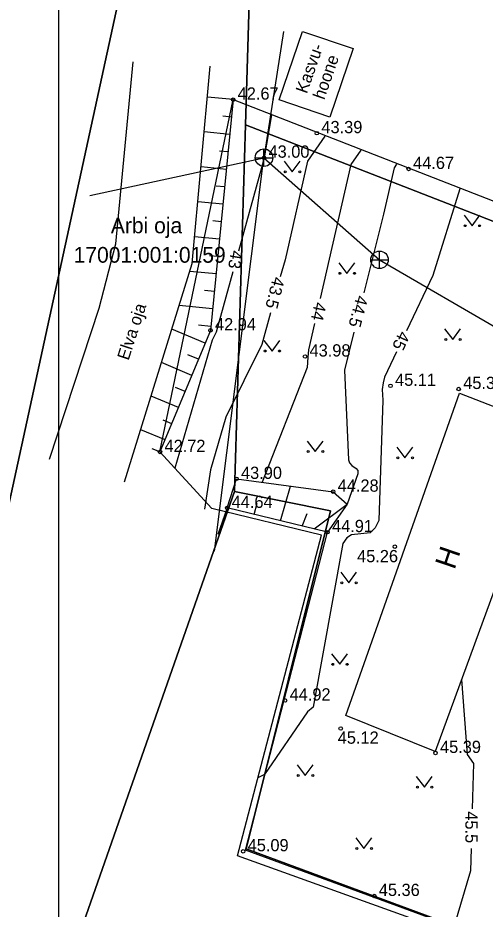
# Model space of a CAD drawing. Extents: x 642013 to 642259, y 6456423 to 6456795.
# Drawn here: x 642109.7 to 642136.4, y 6456610.4 to 6456661.4 of the extents above; entities that cross this region are included whole.
import ezdxf

# ---------------------------------------------------------------- set-up
doc = ezdxf.new("R2010")
doc.units = 0
for name, color, linetype in [('AED', 7, 'Continuous'), ('HALJASTUS', 7, 'Continuous'), ('HOONE', 7, 'Continuous'), ('HORISONTAAL-EH2000', 7, 'Continuous'), ('KKAEV', 7, 'Continuous'), ('KORGUS-EH2000', 7, 'Continuous'), ('KTRASS', 7, 'Continuous'), ('MOOTPIIR', 7, 'Continuous'), ('PIIR', 7, 'Continuous'), ('RAJATIS', 7, 'Continuous'), ('RELJEEF', 7, 'Continuous'), ('VEEKOGU', 7, 'Continuous'), ('VORMISTUS', 7, 'Continuous')]:
    doc.layers.add(name, color=color, linetype=linetype)

msp = doc.modelspace()

# ---------------------------------------------------------------- linework, layer by layer
at = {"layer": 'AED'}
msp.add_lwpolyline([(642165.505, 6456596.778), (642165.951, 6456597.865), (642122.711, 6456613.754), (642127.397, 6456631.945), (642121.652, 6456633.331), (642121.113, 6456631.804)], dxfattribs=at)
at = {"layer": 'HALJASTUS'}
for p, q in [((642124.919, 6456653.157), (642125.382, 6456652.55)), ((642125.382, 6456652.55), (642125.828, 6456653.157)), ((642135.21, 6456650.078), (642135.673, 6456649.471)), ((642135.673, 6456649.471), (642136.119, 6456650.078)), ((642128.047, 6456647.352), (642128.51, 6456646.746)), ((642128.51, 6456646.746), (642128.956, 6456647.352)), ((642134.1, 6456643.567), (642134.564, 6456642.96)), ((642134.564, 6456642.96), (642135.009, 6456643.567)), ((642123.759, 6456642.911), (642124.222, 6456642.304)), ((642124.222, 6456642.304), (642124.668, 6456642.911)), ((642126.23, 6456637.156), (642126.694, 6456636.55)), ((642126.694, 6456636.55), (642127.139, 6456637.156)), ((642131.363, 6456636.803), (642131.827, 6456636.196)), ((642131.827, 6456636.196), (642132.272, 6456636.803)), ((642128.149, 6456629.654), (642128.613, 6456629.047)), ((642128.613, 6456629.047), (642129.058, 6456629.654)), ((642127.63, 6456624.992), (642128.094, 6456624.385)), ((642128.094, 6456624.385), (642128.539, 6456624.992)), ((642125.663, 6456618.632), (642126.126, 6456618.025)), ((642126.126, 6456618.025), (642126.572, 6456618.632)), ((642132.475, 6456617.972), (642132.939, 6456617.365)), ((642132.939, 6456617.365), (642133.384, 6456617.972)), ((642129.016, 6456614.453), (642129.479, 6456613.846)), ((642129.479, 6456613.846), (642129.925, 6456614.453))]:
    msp.add_line(p, q, dxfattribs=at)
for centre in [(642124.981, 6456652.55), (642125.81, 6456652.55), (642135.272, 6456649.471), (642136.101, 6456649.471), (642128.109, 6456646.746), (642128.938, 6456646.746), (642134.163, 6456642.96), (642134.991, 6456642.96), (642123.821, 6456642.304), (642124.65, 6456642.304), (642126.293, 6456636.55), (642127.122, 6456636.55), (642131.426, 6456636.196), (642132.255, 6456636.196), (642128.212, 6456629.047), (642129.04, 6456629.047), (642127.693, 6456624.385), (642128.522, 6456624.385), (642125.725, 6456618.025), (642126.554, 6456618.025), (642132.537, 6456617.365), (642133.366, 6456617.365), (642129.078, 6456613.846), (642129.907, 6456613.846)]:
    msp.add_circle(centre, 0.055, dxfattribs=at)
at = {"layer": 'HOONE'}
msp.add_lwpolyline([(642134.956, 6456639.887), (642140.302, 6456637.806), (642133.554, 6456619.407), (642128.448, 6456621.454)], close=True, dxfattribs=at)
at = {"layer": 'HORISONTAAL-EH2000'}
for points in [[(642124.189, 6456655.803), (642123.77, 6456653.358), (642123.765, 6456653.336), (642122.302, 6456648.011)], [(642127.237, 6456654.587), (642126.25, 6456653.165), (642124.965, 6456647.523), (642124.696, 6456646.545)], [(642129.294, 6456653.784), (642128.731, 6456652.972), (642126.985, 6456645.306)], [(642131.352, 6456652.982), (642131.211, 6456652.779), (642130.609, 6456650.135), (642129.471, 6456645.622)], [(642134.962, 6456651.578), (642133.421, 6456646.632), (642131.921, 6456643.459)], [(642121.979, 6456646.833), (642121.033, 6456643.391), (642120.799, 6456642.92), (642118.666, 6456635.598)], [(642124.132, 6456644.489), (642123.633, 6456642.673), (642121.569, 6456638.519), (642120.694, 6456635.515), (642120.355, 6456633.254)], [(642126.658, 6456643.87), (642126.314, 6456642.362), (642126.261, 6456641.957), (642126.237, 6456641.368), (642123.651, 6456634.796)], [(642128.905, 6456643.374), (642128.361, 6456641.217), (642128.59, 6456636.086), (642128.656, 6456635.913), (642128.78, 6456635.763), (642129.039, 6456635.593), (642129.124, 6456635.479), (642129.14, 6456635.275), (642128.524, 6456633.541)], [(642131.348, 6456642.248), (642130.666, 6456640.805), (642130.578, 6456640.48), (642130.528, 6456640.109), (642130.556, 6456639.489), (642130.334, 6456632.604), (642130.126, 6456632.2), (642129.841, 6456631.898), (642128.778, 6456631.783), (642128.507, 6456631.616), (642128.277, 6456631.295), (642126.578, 6456621.943), (642126.257, 6456621.667), (642123.79, 6456618.081), (642123.416, 6456617.894)], [(642135.06, 6456623.513), (642135.395, 6456619.23), (642135.747, 6456618.721), (642135.678, 6456616.126)], [(642135.617, 6456613.847), (642135.583, 6456612.566), (642134.647, 6456609.437)]]:
    msp.add_lwpolyline(points, dxfattribs=at)
at = {"layer": 'KKAEV'}
for p, q in [((642123.76, 6456652.859), (642123.76, 6456653.859)), ((642123.26, 6456653.359), (642124.26, 6456653.359)), ((642130.374, 6456647.021), (642130.374, 6456648.021)), ((642129.874, 6456647.521), (642130.874, 6456647.521))]:
    msp.add_line(p, q, dxfattribs=at)
for centre in [(642123.76, 6456653.359), (642130.374, 6456647.521)]:
    msp.add_circle(centre, 0.5, dxfattribs=at)
at = {"layer": 'KORGUS-EH2000'}
for centre in [(642121.996, 6456656.681), (642126.788, 6456654.762), (642123.76, 6456653.359), (642132.035, 6456652.715), (642120.7, 6456643.483), (642126.108, 6456641.989), (642131.002, 6456640.312), (642134.903, 6456640.131), (642117.808, 6456636.529), (642122.187, 6456634.99), (642127.719, 6456634.258), (642121.652, 6456633.331), (642127.397, 6456631.945), (642131.25, 6456631.114), (642124.969, 6456622.316), (642128.15, 6456620.712), (642133.575, 6456619.315), (642122.568, 6456613.692), (642130.071, 6456611.135)]:
    msp.add_circle(centre, 0.1, dxfattribs=at)
at = {"layer": 'KTRASS'}
for p, q in [((642124.878, 6456660.573), (642123.76, 6456653.359)), ((642113.804, 6456651.203), (642123.76, 6456653.359)), ((642123.76, 6456653.359), (642130.374, 6456647.521)), ((642130.374, 6456647.521), (642152.74, 6456634.496))]:
    msp.add_line(p, q, dxfattribs=at)
msp.add_lwpolyline([(642120.923, 6456630.858), (642123.76, 6456653.359)], dxfattribs=at)
at = {"layer": 'MOOTPIIR'}
msp.add_lwpolyline([(642121.996, 6456656.681), (642184.257, 6456632.413), (642189.656, 6456630.325), (642190.183, 6456630.121), (642183.581, 6456613.201), (642181.749, 6456607.993), (642178.951, 6456601.963), (642175.809, 6456593.781), (642174.615, 6456594.17), (642170.121, 6456596.222), (642122.246, 6456613.429), (642127.056, 6456631.777), (642120.784, 6456633.298), (642117.808, 6456636.529)], close=True, dxfattribs=at)
at = {"layer": 'PIIR'}
for points in [[(642062.07, 6456453.68), (642058.44, 6456457.12), (642067.55, 6456490.44), (642077.86, 6456528.12), (642090.77, 6456575.32), (642087.32, 6456576.12), (642107.87, 6456627.66), (642115.99, 6456664.9), (642118.71, 6456663.58), (642120.23, 6456689.03), (642123.67, 6456687.65), (642122.71, 6456655.24), (642122.07, 6456634.26), (642101.63, 6456575.95), (642100.48, 6456572.65), (642084.62, 6456518.43), (642083.89, 6456515.9), (642072.82, 6456480.68), (642069.33, 6456481.85), (642063.51, 6456462.83)], [(642159.84, 6456673.12), (642190.9, 6456660.46), (642180, 6456632.94), (642122.71, 6456655.24), (642123.67, 6456687.65)], [(642096.64, 6456674.18), (642115.99, 6456664.9), (642107.87, 6456627.66), (642079.02, 6456631.41), (642078.69, 6456636.11), (642078.14, 6456642.67), (642090.53, 6456677.12)], [(642122.71, 6456655.24), (642180, 6456632.94), (642166.08, 6456597.86), (642142.38, 6456606.57), (642122.74, 6456613.84), (642127.57, 6456633.17), (642122.07, 6456634.26)], [(642166.08, 6456597.86), (642150.97, 6456561.18), (642126.23, 6456567.53), (642101.63, 6456575.95), (642122.07, 6456634.26), (642127.57, 6456633.17), (642122.74, 6456613.84), (642142.38, 6456606.57)]]:
    msp.add_lwpolyline(points, close=True, dxfattribs=at)
at = {"layer": 'RAJATIS'}
msp.add_lwpolyline([(642125.961, 6456660.573), (642128.856, 6456659.613), (642127.536, 6456655.682), (642124.638, 6456656.675)], close=True, dxfattribs=at)
at = {"layer": 'RELJEEF'}
for p, q in [((642121.652, 6456633.331), (642122.187, 6456634.99)), ((642124.713, 6456632.593), (642125.274, 6456634.573)), ((642123.206, 6456632.956), (642123.363, 6456633.603)), ((642126.638, 6456632.128), (642128.524, 6456633.541)), ((642125.945, 6456632.295), (642126.224, 6456633.01))]:
    msp.add_line(p, q, dxfattribs=at)
msp.add_lwpolyline([(642122.187, 6456634.99), (642127.719, 6456634.258), (642128.524, 6456633.541), (642127.397, 6456631.945)], dxfattribs=at)
at = {"layer": 'VEEKOGU'}
for p, q in [((642122, 6456656.68), (642120.53, 6456656.83)), ((642121.9, 6456655.68), (642121.41, 6456655.73)), ((642121.8, 6456654.69), (642120.34, 6456654.83)), ((642121.71, 6456653.69), (642121.22, 6456653.73)), ((642121.61, 6456652.69), (642120.16, 6456652.83)), ((642121.51, 6456651.69), (642121.03, 6456651.74)), ((642121.41, 6456650.7), (642119.98, 6456650.84)), ((642121.31, 6456649.7), (642120.84, 6456649.74)), ((642121.21, 6456648.7), (642119.79, 6456648.84)), ((642121.12, 6456647.7), (642120.64, 6456647.75)), ((642121.02, 6456646.71), (642119.51, 6456646.85)), ((642120.92, 6456645.71), (642120.35, 6456645.76)), ((642120.82, 6456644.71), (642118.91, 6456644.9)), ((642120.4, 6456642.76), (642118.49, 6456643.56)), ((642120.72, 6456643.71), (642120.02, 6456643.78)), ((642120.02, 6456641.84), (642119.41, 6456642.09)), ((642119.63, 6456640.91), (642117.89, 6456641.64)), ((642119.25, 6456639.99), (642118.7, 6456640.22)), ((642118.87, 6456639.07), (642117.3, 6456639.72)), ((642118.48, 6456638.14), (642117.99, 6456638.35)), ((642118.1, 6456637.22), (642116.71, 6456637.8)), ((642117.808, 6456636.529), (642117.368, 6456636.709))]:
    msp.add_line(p, q, dxfattribs=at)
for points in [[(642111.479, 6456636.109), (642114.336, 6456644.759), (642115.284, 6456648.428), (642116.268, 6456658.838)], [(642115.782, 6456634.82), (642119.654, 6456647.302), (642120.687, 6456658.59)], [(642121.996, 6456656.681), (642120.7, 6456643.483), (642117.808, 6456636.529)]]:
    msp.add_lwpolyline(points, dxfattribs=at)
at = {"layer": 'VORMISTUS'}
msp.add_lwpolyline([(642210.542, 6456534.156), (642210.542, 6456676.672), (642111.999, 6456676.672), (642111.999, 6456534.156)], dxfattribs=at)

# ---------------------------------------------------------------- texts
at = {"layer": 'HOONE'}
msp.add_text('H', height=1.2, rotation=71.258, dxfattribs=at).set_placement((642134.659, 6456629.758))
at = {"layer": 'HORISONTAAL-EH2000'}
for s, rotation, p in [('43', 260.6029, (642121.872, 6456648.098)), ('43.5', 255.6379, (642124.284, 6456646.594)), ('44', 257.7185, (642126.661, 6456645.14)), ('44.5', 255.0546, (642129.057, 6456645.532)), ('45', 245.3356, (642131.511, 6456643.502)), ('45.5', 270, (642135.284, 6456615.979))]:
    msp.add_text(s, height=0.7, rotation=rotation, dxfattribs=at).set_placement(p)
at = {"layer": 'KORGUS-EH2000'}
for s, p in [(' 42.67', (642121.996, 6456656.681)), (' 43.39', (642126.788, 6456654.762)), (' 43.00', (642123.76, 6456653.359)), (' 44.67', (642132.035, 6456652.715)), (' 42.94', (642120.7, 6456643.483)), (' 43.98', (642126.108, 6456641.989)), (' 45.11', (642131.002, 6456640.312)), (' 45.36', (642134.903, 6456640.131)), (' 42.72', (642117.808, 6456636.529)), (' 43.90', (642122.187, 6456634.99)), (' 44.28', (642127.719, 6456634.258)), (' 44.64', (642121.652, 6456633.331)), (' 44.91', (642127.397, 6456631.945)), (' 45.26', (642128.829, 6456630.224)), (' 44.92', (642124.969, 6456622.316)), (' 45.12', (642127.722, 6456619.844)), (' 45.39', (642133.575, 6456619.315)), (' 45.09', (642122.568, 6456613.692)), (' 45.36', (642130.071, 6456611.135))]:
    msp.add_text(s, height=0.7, dxfattribs=at).set_placement(p)
at = {"layer": 'PIIR'}
for s, p in [('Arbi oja', (642114.998, 6456649.037)), ('17001:001:0159', (642112.869, 6456647.354))]:
    msp.add_text(s, height=0.9, dxfattribs=at).set_placement(p)
at = {"layer": 'RAJATIS'}
for s, p in [('Kasvu-', (642126.214, 6456656.984)), ('hoone', (642127.206, 6456656.638))]:
    msp.add_text(s, height=0.7, rotation=70.7921, dxfattribs=at).set_placement(p)
at = {"layer": 'VEEKOGU'}
msp.add_text('Elva oja', height=0.7, rotation=71.9166, dxfattribs=at).set_placement((642116.007, 6456641.731))

doc.saveas('drawing.dxf')
